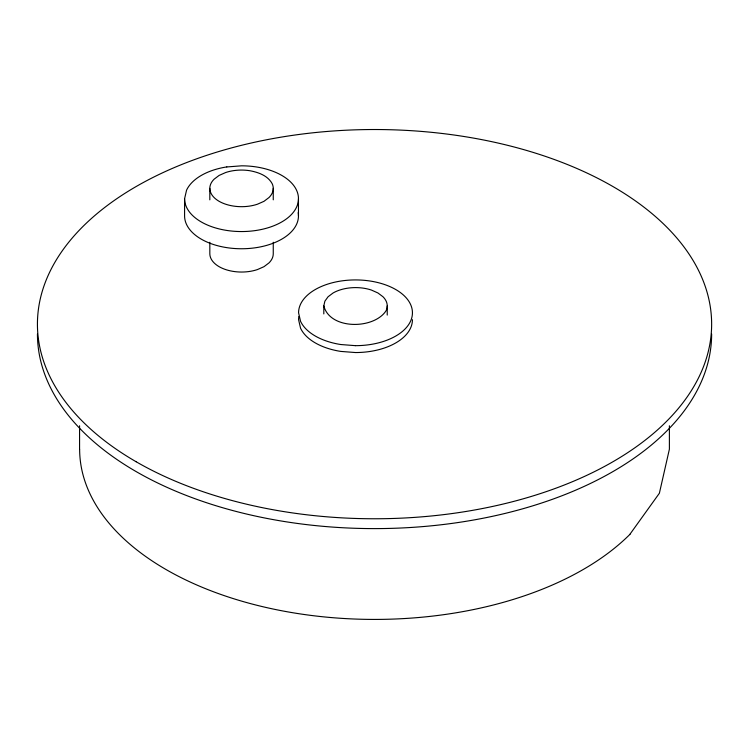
<?xml version="1.0" encoding="UTF-8"?>
<svg xmlns="http://www.w3.org/2000/svg" width="749" height="749" viewBox="0 0 749 749"><rect width="100%" height="100%" fill="white"/><g stroke="black" fill="none" stroke-linecap="round" stroke-linejoin="round"><path stroke-width="1.12" d="M323.811 305.892L324.879 301.182L328.071 296.763L333.108 292.962A31.935 18.435 0 0 1 355.503 287.597A31.467 18.163 0 0 1 371.392 290.05L377.945 292.981L382.973 296.744A31.467 18.163 0 0 1 386.128 310.638C374.135 329.513 329.935 329.991 323.811 305.892L323.811 313.925M298.458 198.691L298.458 215.89A56.905 32.853 0 0 1 256.27 247.638A57.074 32.956 0 0 1 213.072 244.371A56.961 32.881 0 0 1 184.582 215.89L184.591 198.691L186.557 190.19A56.961 32.881 0 0 1 226.797 166.915M629.89 534.318L659.382 493.245L669.391 449.175L669.391 425.778M226.807 166.952L241.524 165.819A56.961 32.881 0 0 1 290.874 182.25A57.074 32.956 0 0 1 296.52 207.201A56.905 32.853 0 0 1 241.524 231.553A57.074 32.956 0 0 1 213.072 227.172A56.961 32.881 0 0 1 184.582 198.691M387.233 305.91L387.233 315.086M273.254 188.364L273.254 199.833M273.254 242.264L273.254 253.724A31.467 18.163 0 0 1 268.994 262.899L263.985 266.681L257.403 269.584A31.467 18.163 0 0 1 241.524 272.046A31.935 18.435 0 0 1 219.12 266.681A31.935 18.435 0 0 1 209.832 253.742L209.823 242.283M209.832 188.383A31.935 18.435 0 0 0 219.12 201.322A31.935 18.435 0 0 0 233.332 206.05A31.467 18.163 0 0 0 257.403 204.224L263.985 201.322L268.994 197.53A31.467 18.163 0 0 0 272.149 183.636C267.711 175.556 258.311 172.27 249.745 170.706A31.467 18.163 0 0 0 225.674 172.523L219.12 175.416L214.083 179.217A31.467 18.163 0 0 0 209.823 188.383L209.823 199.852M79.572 425.778L79.572 449.175M79.637 449.175A294.909 170.266 0 0 0 119.194 534.28A294.909 170.266 0 0 0 629.946 534.337M298.851 316.452A56.905 32.853 0 0 0 298.579 319.673L300.546 328.174A56.924 32.862 0 0 0 340.795 351.412L355.503 352.545A56.905 32.853 0 0 0 412.437 319.673M298.186 212.669A57.074 32.956 0 0 1 298.458 215.89M711.634 333.988A337.097 194.618 0 0 1 374.547 528.607A337.097 194.618 0 0 1 37.441 333.998M355.503 345.663L340.795 344.531A56.924 32.862 0 0 1 300.546 321.293L298.579 312.792A56.905 32.853 0 0 1 355.503 279.929A56.905 32.853 0 0 1 412.437 312.792A56.905 32.853 0 0 1 355.503 345.663M136.149 461.749A337.097 194.618 0 0 0 700.137 374.537A337.097 194.618 0 0 0 287.316 136.149A337.097 194.618 0 0 0 136.149 461.749"/></g></svg>
